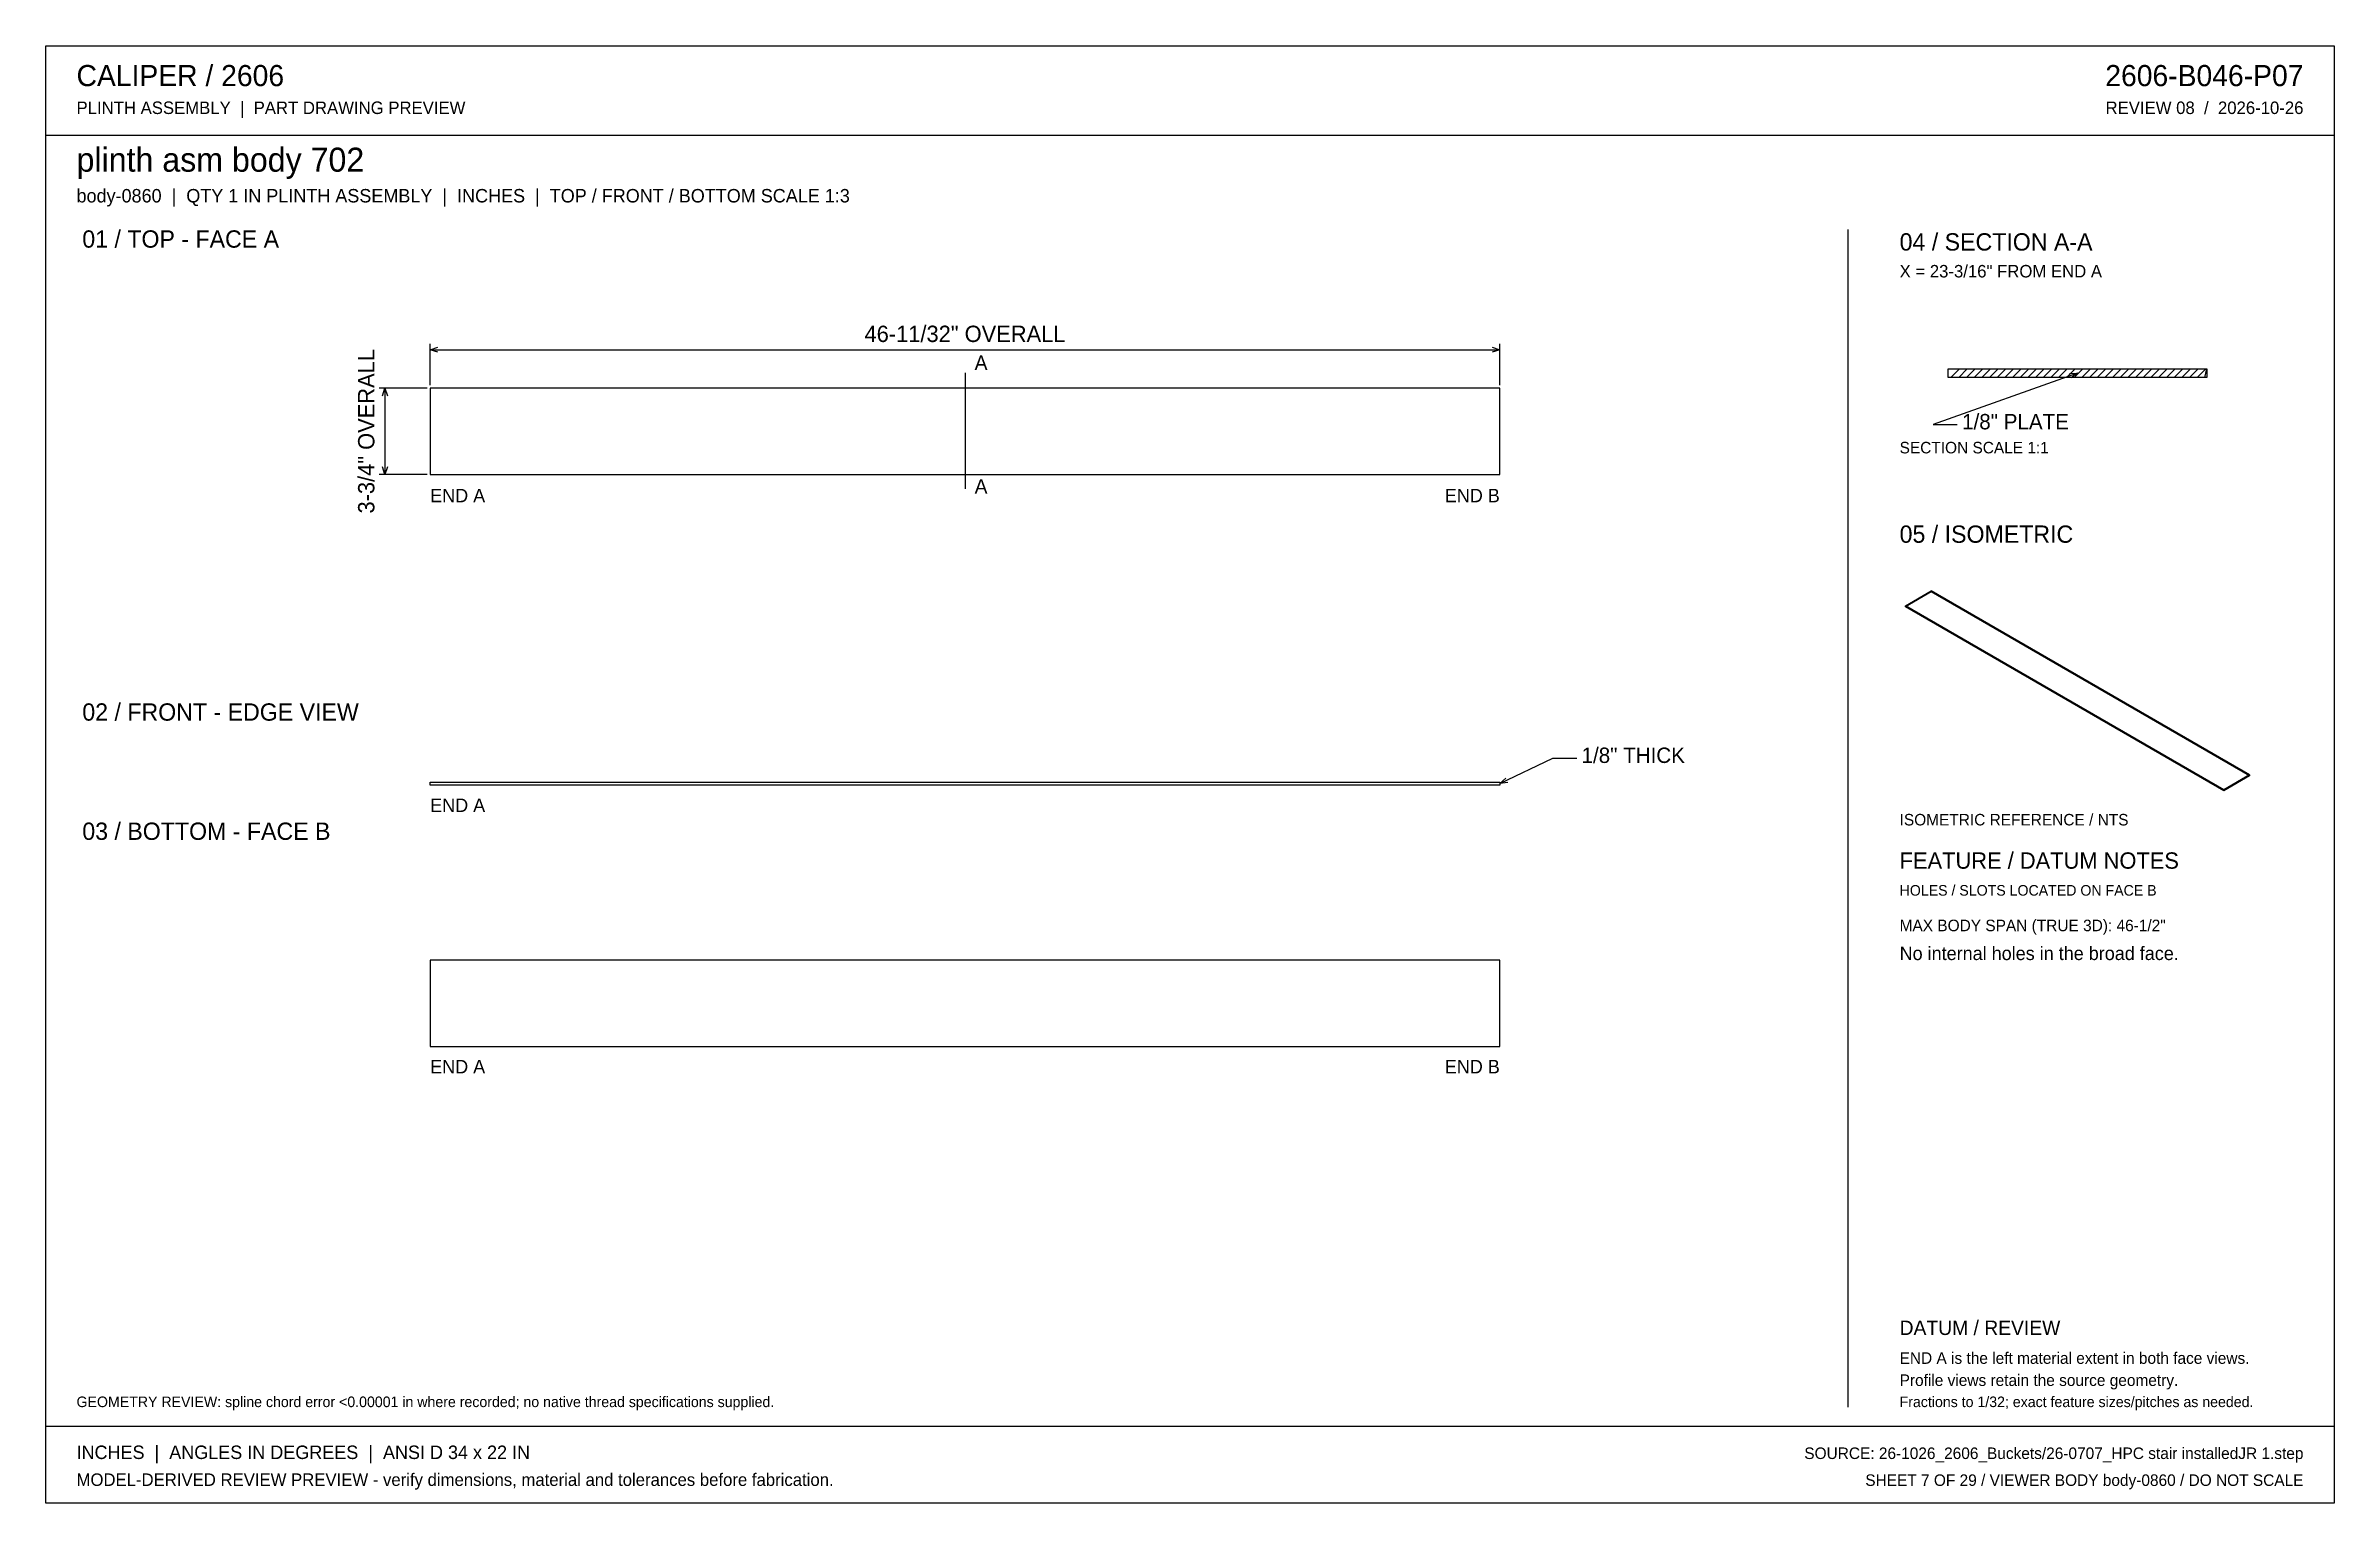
# Model space of a CAD drawing. Header units: inches. Extents: x 1.4 to 100.6, y 1.4 to 64.6.
import ezdxf
from ezdxf.enums import TextEntityAlignment as Align

# ---------------------------------------------------------------- set-up
doc = ezdxf.new("R2010")
doc.units = ezdxf.units.IN
doc.header["$MEASUREMENT"] = 0

msp = doc.modelspace()

# ---------------------------------------------------------------- linework, layer by layer
at = {"layer": 'ANNOTATION'}
for p, q in [((18.074, 49.869), (18.074, 51.661)), ((64.426, 49.869), (64.426, 51.661)), ((18.074, 51.411), (18.407, 51.515)), ((18.074, 51.411), (64.426, 51.411)), ((18.407, 51.307), (18.074, 51.411)), ((64.093, 51.515), (64.426, 51.411)), ((64.426, 51.411), (64.093, 51.307)), ((17.949, 49.744), (15.866, 49.744)), ((16.011, 49.411), (16.116, 49.744)), ((16.116, 49.744), (16.116, 46.006)), ((16.116, 49.744), (16.22, 49.411)), ((41.25, 50.411), (41.25, 45.381)), ((89.458, 50.396), (83.208, 48.167)), ((89.109, 50.382), (89.458, 50.396)), ((89.458, 50.396), (89.179, 50.186)), ((83.208, 48.167), (84.25, 48.167)), ((17.949, 46.006), (15.866, 46.006)), ((16.116, 46.006), (16.011, 46.339)), ((16.22, 46.339), (16.116, 46.006)), ((64.426, 32.604), (66.718, 33.708)), ((64.426, 32.604), (64.681, 32.843)), ((66.718, 33.708), (67.759, 33.708)), ((64.772, 32.655), (64.426, 32.604))]:
    msp.add_line(p, q, dxfattribs=at)
at = {"layer": 'OUTLINE'}
for p, q in [((1.417, 64.583), (100.583, 64.583)), ((1.417, 1.417), (1.417, 64.583)), ((100.583, 64.583), (100.583, 1.417)), ((1.417, 60.708), (100.583, 60.708)), ((79.5, 56.625), (79.5, 5.583)), ((83.85, 50.583), (95.066, 50.583)), ((83.85, 50.208), (83.85, 50.583)), ((83.975, 50.208), (84.35, 50.583)), ((84.309, 50.208), (84.684, 50.583)), ((84.642, 50.208), (85.017, 50.583)), ((84.975, 50.208), (85.35, 50.583)), ((85.309, 50.208), (85.684, 50.583)), ((85.642, 50.208), (86.017, 50.583)), ((85.975, 50.208), (86.35, 50.583)), ((86.309, 50.208), (86.684, 50.583)), ((86.642, 50.208), (87.017, 50.583)), ((86.975, 50.208), (87.35, 50.583)), ((87.309, 50.208), (87.684, 50.583)), ((87.642, 50.208), (88.017, 50.583)), ((87.975, 50.208), (88.35, 50.583)), ((88.309, 50.208), (88.684, 50.583)), ((88.642, 50.208), (89.017, 50.583)), ((88.975, 50.208), (89.35, 50.583)), ((89.309, 50.208), (89.684, 50.583)), ((89.642, 50.208), (90.017, 50.583)), ((89.975, 50.208), (90.35, 50.583)), ((90.309, 50.208), (90.684, 50.583)), ((90.642, 50.208), (91.017, 50.583)), ((90.975, 50.208), (91.35, 50.583)), ((91.309, 50.208), (91.684, 50.583)), ((91.642, 50.208), (92.017, 50.583)), ((91.975, 50.208), (92.35, 50.583)), ((92.309, 50.208), (92.684, 50.583)), ((92.642, 50.208), (93.017, 50.583)), ((92.975, 50.208), (93.35, 50.583)), ((93.309, 50.208), (93.684, 50.583)), ((93.642, 50.208), (94.017, 50.583)), ((93.975, 50.208), (94.35, 50.583)), ((94.309, 50.208), (94.684, 50.583)), ((94.642, 50.208), (95.017, 50.583)), ((94.975, 50.208), (95.066, 50.583)), ((95.066, 50.583), (95.066, 50.208)), ((64.426, 49.744), (18.074, 49.744)), ((18.074, 49.744), (18.074, 46.006)), ((64.426, 46.006), (64.426, 49.744)), ((95.066, 50.208), (83.85, 50.208)), ((18.074, 46.006), (64.426, 46.006)), ((82, 40.31), (83.113, 40.953)), ((83.113, 40.91), (82, 40.267)), ((83.113, 40.953), (83.113, 40.91)), ((96.917, 32.983), (83.113, 40.953)), ((96.917, 32.94), (83.113, 40.91)), ((82, 40.267), (82, 40.31)), ((95.803, 32.34), (82, 40.31)), ((95.803, 32.297), (82, 40.267)), ((96.917, 32.983), (95.803, 32.34)), ((96.917, 32.94), (95.803, 32.297)), ((96.917, 32.983), (96.917, 32.94)), ((18.074, 32.667), (64.426, 32.667)), ((18.074, 32.542), (18.074, 32.667)), ((64.426, 32.542), (18.074, 32.542)), ((64.426, 32.667), (64.426, 32.542)), ((95.803, 32.297), (95.803, 32.34)), ((64.426, 24.953), (18.074, 24.953)), ((18.074, 24.953), (18.074, 21.214)), ((64.426, 21.214), (64.426, 24.953)), ((18.074, 21.214), (64.426, 21.214)), ((1.417, 4.75), (100.583, 4.75)), ((100.583, 1.417), (1.417, 1.417))]:
    msp.add_line(p, q, dxfattribs=at)

# ---------------------------------------------------------------- texts
at = {"layer": 'ANNOTATION'}
for s, height, p in [('CALIPER / 2606', 0.91667, (2.75, 62.833)), ('PLINTH ASSEMBLY  |  PART DRAWING PREVIEW', 0.54167, (2.75, 61.625)), ('plinth asm body 702', 1.04167, (2.75, 59.125)), ('body-0860  |  QTY 1 IN PLINTH ASSEMBLY  |  INCHES  |  TOP / FRONT / BOTTOM SCALE 1:3', 0.58333, (2.75, 57.792)), ('01 / TOP - FACE A', 0.75, (3, 55.833)), ('04 / SECTION A-A', 0.75, (81.75, 55.708)), ('X = 23-3/16" FROM END A', 0.54167, (81.75, 54.542)), ('A', 0.625, (41.667, 50.536)), ('1/8" PLATE', 0.6667, (84.458, 47.958)), ('SECTION SCALE 1:1', 0.5, (81.75, 46.917)), ('A', 0.625, (41.667, 45.172)), ('END A', 0.5833, (18.074, 44.797)), ('05 / ISOMETRIC', 0.75, (81.75, 43.042)), ('02 / FRONT - EDGE VIEW', 0.75, (3, 35.333)), ('1/8" THICK', 0.6667, (67.968, 33.5)), ('END A', 0.5833, (18.074, 31.375)), ('03 / BOTTOM - FACE B', 0.75, (3, 30.167)), ('ISOMETRIC REFERENCE / NTS', 0.5, (81.75, 30.792)), ('FEATURE / DATUM NOTES', 0.70833, (81.75, 28.917)), ('HOLES / SLOTS LOCATED ON FACE B', 0.45833, (81.75, 27.75)), ('MAX BODY SPAN (TRUE 3D): 46-1/2"', 0.5, (81.75, 26.208)), ('No internal holes in the broad face.', 0.58333, (81.75, 24.958)), ('END A', 0.5833, (18.074, 20.047)), ('DATUM / REVIEW', 0.625, (81.75, 8.708)), ('END A is the left material extent in both face views.', 0.5, (81.75, 7.458)), ('Profile views retain the source geometry.', 0.5, (81.75, 6.5)), ('GEOMETRY REVIEW: spline chord error <0.00001 in where recorded; no native thread specifications supplied.', 0.458333, (2.75, 5.583)), ('Fractions to 1/32; exact feature sizes/pitches as needed.', 0.45833, (81.75, 5.583)), ('INCHES  |  ANGLES IN DEGREES  |  ANSI D 34 x 22 IN', 0.58333, (2.75, 3.333)), ('MODEL-DERIVED REVIEW PREVIEW - verify dimensions, material and tolerances before fabrication.', 0.54167, (2.75, 2.167))]:
    msp.add_text(s, height=height, dxfattribs=at).set_placement(p)
for s, height, p in [('2606-B046-P07', 0.91667, (99.25, 62.833)), ('REVIEW 08  /  2026-10-26', 0.54167, (99.25, 61.625)), ('END B', 0.5833, (64.426, 44.797)), ('END B', 0.5833, (64.426, 20.047)), ('SOURCE: 26-1026_2606_Buckets/26-0707_HPC stair installedJR 1.step', 0.5, (99.25, 3.333)), ('SHEET 7 OF 29 / VIEWER BODY body-0860 / DO NOT SCALE', 0.5, (99.25, 2.167))]:
    msp.add_text(s, height=height, dxfattribs=at).set_placement(p, align=Align.RIGHT)
msp.add_text('46-11/32" OVERALL', height=0.70833, dxfattribs=at).set_placement((41.25, 51.744), align=Align.CENTER)
msp.add_text('3-3/4" OVERALL', height=0.70833, rotation=90, dxfattribs=at).set_placement((15.657, 47.875), align=Align.CENTER)

doc.saveas('drawing.dxf')
